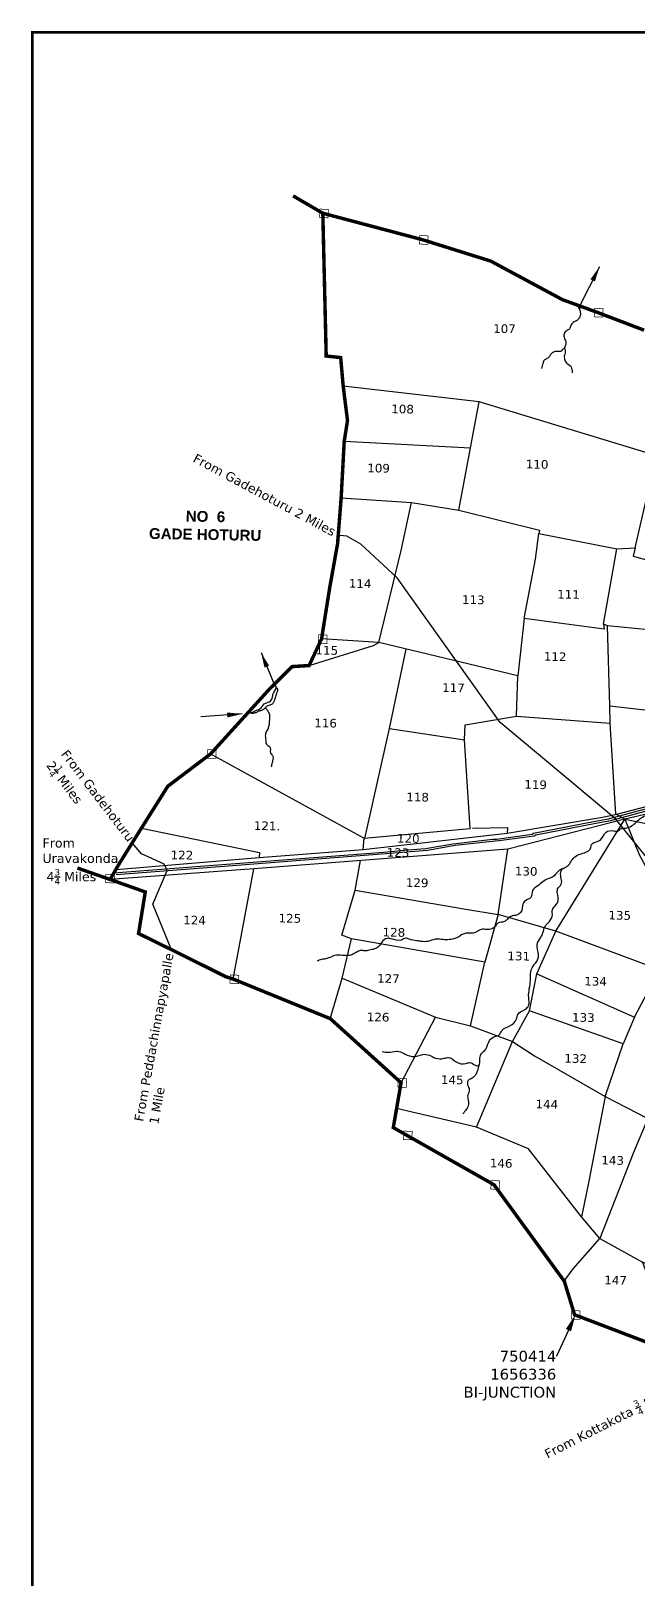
# Model space of a CAD drawing. Header units: inches. Extents: x 749153 to 755578, y 1653601 to 1659848.
# Drawn here: x 749153 to 750557, y 1655726 to 1659310 of the extents above; entities that cross this region are included whole.
import ezdxf
from ezdxf import colors
from ezdxf.entities.mleader import LeaderData, LeaderLine
from ezdxf.enums import TextEntityAlignment as Align
from ezdxf.math import Vec2, Vec3

# ---------------------------------------------------------------- set-up
doc = ezdxf.new("R2010")
doc.units = ezdxf.units.IN
doc.header["$MEASUREMENT"] = 0
doc.linetypes.add('ACAD_ISO02W100', pattern=[15, 12, -3])
for name, color, linetype in [('PLOT', 7, 'Continuous'), ('PLOT NO', 7, 'Continuous'), ('ROADS', 6, 'Continuous'), ('stream', 4, 'Continuous'), ('STRUCTURE', 5, 'Continuous'), ('TANKS-STREAM', 4, 'Continuous'), ('VILLAGE BOUNDRY', 5, 'Continuous'), ('VILLAGE STONES', 240, 'Continuous')]:
    doc.layers.add(name, color=color, linetype=linetype)
doc.styles.get("Standard").update_dxf_attribs({"font": 'verdana_0.ttf'})
doc.dimstyles.get("Standard").update_dxf_attribs({"dimtxt": 0.18, "dimasz": 35, "dimexe": 0.18, "dimexo": 0.0625, "dimgap": 0.09, "dimtad": 0, "dimtih": 1, "dimtoh": 1, "dimdec": 4, "dimzin": 0, "dimdsep": 46, "dimtxsty": 'Standard', "dimcen": 0.09, "dimadec": 0, "dimazin": 0, "dimtfac": 1, "dimtdec": 4, "dimtofl": 0, "dimtmove": 0, "dimatfit": 3, "dimfxl": 0, "dimtolj": 1, "dimtzin": 0, "dimarcsym": 0})

msp = doc.modelspace()

# ---------------------------------------------------------------- linework, layer by layer
msp.add_lwpolyline([(750700.4, 1658559.4), (750593, 1658328.9), (750189.7, 1658451.8), (749875.1, 1658488.2), (749875.8, 1658493.9), (749875.1, 1658488.2)])
at = {"layer": 'PLOT'}
for points in [[(749877.5, 1658360.6), (750169.5, 1658345.1), (750189.7, 1658451.8)], [(749870.4, 1658229.5), (750033.1, 1658218.7), (750142.9, 1658200.9), (750169.5, 1658345.1)], [(750293.5, 1657950.1), (750279, 1657817.3), (749957.6, 1657894.7), (750009.4, 1658107.8), (750033.1, 1658218.7)], [(750142.9, 1658200.9), (750329.5, 1658154.7), (750328, 1658147.3), (750508.3, 1658111.8), (750550.7, 1658114.1), (750575.7, 1658224)], [(750476.9, 1657936.7), (750479.1, 1657925.2), (750293.5, 1657950.1), (750320.1, 1658087.4), (750328, 1658147.3)], [(750707.9, 1657911.4), (750486.2, 1657933.3), (750476.9, 1657936.7), (750508.3, 1658111.8)], [(750550.7, 1658114.1), (750545.9, 1658094.8), (750719, 1658046.5), (750720.3, 1658048.4), (750729.2, 1658096.5)], [(752144.6, 1657998.5), (752109.2, 1657974.5), (751861.5, 1657830.4), (751582, 1657738.5), (751092.3, 1657616.7), (750526.5, 1657485.8), (750256.1, 1657416.2), (749668.4, 1657370.6), (749335.9, 1657346)], [(749349.3, 1657369.1), (749681.1, 1657397.1), (749921.3, 1657415.2), (750254.4, 1657452.8), (750474.8, 1657490.5), (750508.1, 1657497.2), (750740.7, 1657558.4), (750922.5, 1657607), (751104.3, 1657654.5), (751312.5, 1657700.1), (751353.2, 1657710), (751463.2, 1657731.6), (751862.8, 1657857.9), (752122.8, 1658013.3)], [(750276, 1657724.4), (750493, 1657708.2), (750492, 1657747.8), (750486.2, 1657933.3)], [(750492, 1657747.8), (750674.1, 1657727.5), (750694.6, 1657848.6), (750707.9, 1657911.5)], [(749568.5, 1657636.8), (749922.3, 1657442.4), (749925.2, 1657440.8), (749982.6, 1657695.3), (750020.7, 1657879.5)], [(749796.3, 1657841.3), (749945.1, 1657887.4), (749957.6, 1657894.7)], [(749957.6, 1657894.7), (749825.1, 1657902.9)], [(749982.6, 1657695.3), (750155.5, 1657669.1), (750157.2, 1657704.1), (750276, 1657724.4), (750279, 1657817.3)], [(750526.5, 1657485.8), (750505.9, 1657496.8), (750493, 1657708.2)], [(749921.3, 1657415.2), (749923.7, 1657441.6), (750169, 1657464.3), (750155.5, 1657669.1)], [(750366.8, 1657226.4), (750524.3, 1657481.9), (750526.5, 1657485.8)], [(750526.5, 1657485.8), (750559.9, 1657404), (750632.4, 1657268.6), (750596.5, 1657140.4), (750366.8, 1657226.4)], [(750526.5, 1657485.8), (750689.2, 1657452.5), (750632.4, 1657268.6)], [(749408.4, 1657464.8), (749681.9, 1657408.2), (749681.1, 1657397.1)], [(750174.4, 1657464.8), (750255.4, 1657466.6), (750254.4, 1657452.8)], [(749903.2, 1657321.4), (750158.9, 1657277.5), (750233.3, 1657264.9), (750256.1, 1657416.2)], [(749845.3, 1657023.7), (749873.1, 1657117.8), (749894.7, 1657208.9), (749872.3, 1657217.1), (749903.2, 1657321.4), (749915.1, 1657389.8)], [(749620.9, 1657115.3), (749668.4, 1657370.6)], [(750233.3, 1657264.9), (750202.5, 1657154.3), (749894.7, 1657208.9)], [(750169.3, 1657006.9), (750266.5, 1656971.1), (750306.2, 1657042.2), (750322.9, 1657127.3), (750366.8, 1657226.4), (750233.3, 1657264.9)], [(750088.8, 1657027.1), (750169.3, 1657006.9), (750202.5, 1657154.3)], [(750322.9, 1657127.3), (750548.7, 1657026.9), (750586.9, 1657099.1), (750585.2, 1657102.2), (750596.5, 1657140.4)], [(749873.1, 1657117.8), (750088.8, 1657027.1)], [(750009, 1656875.4), (750088.8, 1657027.1)], [(750548.7, 1657026.9), (750522.4, 1656965.6), (750306.2, 1657042.2)], [(750481, 1656843.3), (750443.5, 1656647.2), (750426.1, 1656564.8), (750303.8, 1656722), (750183.4, 1656772.3), (750266.5, 1656971.1)], [(750266.5, 1656971.1), (750317.3, 1656937.8), (750481, 1656843.3), (750522.4, 1656965.6)], [(750481, 1656843.3), (750579.5, 1656792.9), (750546.8, 1656714.1), (750468.8, 1656514.7), (750426.1, 1656564.8)], [(750183.4, 1656772.3), (749998.7, 1656815.8)], [(750386.6, 1656415.8), (750406.9, 1656444.3), (750468.8, 1656514.7)], [(750468.9, 1656514.6), (750567.2, 1656460.1), (750644.5, 1656249), (750809.8, 1656263.3), (750836.2, 1656365.6), (750757.3, 1656382.2), (750567.2, 1656460.1)]]:
    msp.add_lwpolyline(points, dxfattribs=at)
at = {"layer": 'ROADS'}
for points in [[(750592.6, 1657377.8), (750506, 1657485.7), (750397.1, 1657576.4), (750238.5, 1657709.2), (750000, 1658044.2), (749915.8, 1658121.9), (749883.8, 1658140.7), (749860.3, 1658143)], [(749344.6, 1657361), (749545.2, 1657376.5), (749968.1, 1657409.4), (750025.5, 1657414.4), (750065.2, 1657417.5), (750129, 1657428.7), (750221.3, 1657439.2), (750230.7, 1657439.5), (750312, 1657450.8), (750315.3, 1657452.8), (750453.9, 1657480.1), (750489.1, 1657486.1), (750639.6, 1657527.1)], [(749349.9, 1657357.5), (749550.4, 1657372.9), (749973.3, 1657405.8), (750030.7, 1657410.9), (750070.5, 1657413.9), (750134.3, 1657425.2), (750226.6, 1657435.6), (750236, 1657435.9), (750317.2, 1657447.3), (750320.6, 1657449.2), (750459.2, 1657476.6), (750494.3, 1657482.5), (750644.9, 1657523.6)], [(749477.8, 1657183.4), (749434.7, 1657288.9), (749467.6, 1657366.5), (749460.8, 1657381.7), (749424.1, 1657398.2), (749408.2, 1657405.2), (749387.1, 1657430.8)]]:
    msp.add_lwpolyline(points, dxfattribs=at)
at = {"layer": 'STRUCTURE', "color": 5, "const_width": 6}
msp.add_lwpolyline([(749155.9, 1659307.4), (755381.1, 1659307.4), (755381.1, 1653604.3), (749155.9, 1653604.3)], close=True, dxfattribs=at)
at = {"layer": 'TANKS-STREAM'}
for points in [[(750422.9, 1658673.5), (750421.9, 1658668.4), (750423.5, 1658659.5), (750423.4, 1658651.7), (750417, 1658641.2), (750407.3, 1658635.5), (750401.4, 1658628.2), (750398.8, 1658620.9), (750395.6, 1658618.3), (750387.2, 1658611.5), (750386.1, 1658601.4), (750390.1, 1658591), (750389.9, 1658585.3), (750387.4, 1658577), (750388.7, 1658564.4), (750386.5, 1658558.5), (750386.8, 1658553.2), (750389.8, 1658544), (750402.1, 1658533.1), (750404.6, 1658518.7)], [(750387.5, 1658575), (750383.5, 1658573.4), (750380.1, 1658570.2), (750377.9, 1658568.4), (750373.8, 1658568.3), (750362.8, 1658567.2), (750355.2, 1658562.1), (750352, 1658556.6), (750348.2, 1658552.7), (750340.9, 1658548.9), (750337.3, 1658540.6), (750333.5, 1658528.9)], [(749965.6, 1656947.4), (749978.9, 1656945.9), (749998.3, 1656948.1), (750003.7, 1656947.9), (750018.1, 1656941.9), (750039, 1656936), (750062.4, 1656941.2), (750077.9, 1656937.3), (750088.9, 1656932.3), (750108.7, 1656931.9), (750118.4, 1656934), (750136.1, 1656923.9), (750158.5, 1656919.6), (750168.3, 1656921.9), (750180.3, 1656916.1), (750188.7, 1656915), (750191.3, 1656932.5), (750195, 1656942.7), (750204.7, 1656952.9), (750213.3, 1656972.8), (750227.9, 1656983.1), (750235, 1656985.8), (750242.9, 1656997.1), (750259.1, 1657006.3), (750275.4, 1657021.8), (750279.6, 1657034.4), (750296.5, 1657045.4), (750304.1, 1657053.9), (750304.3, 1657073), (750308.4, 1657113.1), (750311.9, 1657141.5), (750322.8, 1657156.1), (750326.9, 1657172), (750323.9, 1657195.4), (750331.4, 1657210.9), (750336.1, 1657219), (750340.4, 1657234), (750349, 1657245.6), (750358.6, 1657260.4), (750359.8, 1657278.1), (750370.9, 1657292.2), (750370.4, 1657315.8), (750372.4, 1657326.5), (750375.7, 1657329.8), (750380.5, 1657341.2), (750378.2, 1657354.6), (750382.8, 1657370.8), (750391.6, 1657375.4), (750407.4, 1657394.8), (750418.7, 1657402.9), (750433, 1657408), (750448.3, 1657420.2), (750449.6, 1657426.6), (750462.4, 1657433.9), (750470, 1657437.5), (750483.4, 1657455.7), (750499.4, 1657458.9), (750509.6, 1657458), (750519.3, 1657464.2), (750528.2, 1657464.9), (750538.8, 1657468.2), (750561.6, 1657486.3), (750587.6, 1657496), (750604.4, 1657491.4), (750627.6, 1657496.8), (750646.2, 1657487.4), (750669.8, 1657489.5), (750682.8, 1657487.1), (750689.4, 1657493.1), (750686.2, 1657508.9), (750683.9, 1657517.7), (750686.3, 1657527.6), (750689.5, 1657536.7), (750689.4, 1657544.9), (750689.3, 1657554.6), (750694, 1657561.9), (750705.9, 1657566.3), (750714.2, 1657568.6), (750719.6, 1657572.6), (750724.8, 1657575.7), (750732.9, 1657577.6), (750747.5, 1657578), (750760.5, 1657584.4), (750764.8, 1657584.6), (750770, 1657584.2), (750781.9, 1657586.6), (750788, 1657592.6), (750793.9, 1657605.4), (750798.3, 1657608.6), (750799.7, 1657612), (750801.4, 1657616.9), (750801.7, 1657623), (750802.6, 1657632.9), (750807.1, 1657638.9), (750819.2, 1657640.9), (750823.2, 1657642.7), (750826.3, 1657645.3), (750829, 1657646.9), (750835.7, 1657646.6), (750841.7, 1657647.3), (750847.1, 1657649.2), (750850.4, 1657650.8), (750857.2, 1657655), (750863.6, 1657663), (750873.9, 1657666.2), (750879, 1657675.9), (750882, 1657682.7), (750886.1, 1657686.8), (750891, 1657689.7), (750896.6, 1657705.6), (750894.6, 1657724.2), (750895.3, 1657734.2), (750899.5, 1657745.5), (750901.5, 1657752.9), (750898.9, 1657762.5), (750900.6, 1657768.8), (750899.5, 1657778), (750888.9, 1657794.5), (750887, 1657805.5), (750888.5, 1657813.6), (750877.4, 1657838.7), (750880.4, 1657852.6), (750880.6, 1657861.1), (750876.2, 1657873.2), (750876.8, 1657881.2), (750882.8, 1657886.8), (750885.6, 1657896.3), (750891.1, 1657902.6), (750910.3, 1657907), (750919.4, 1657903.1), (750926.6, 1657901.6), (750936.9, 1657901.1), (750944.8, 1657902.4), (750950.8, 1657902.1), (750954.8, 1657909.2), (750955.7, 1657918), (750961.5, 1657925.3), (750961.5, 1657933), (750957.7, 1657938.1), (750956, 1657947.1), (750950.7, 1657953), (750947.6, 1657960.3), (750944.7, 1657964.3), (750942.7, 1657969.7), (750941.4, 1657978.1), (750944.1, 1657986.1), (750957, 1657997.6), (750961.4, 1658004.4), (750961.7, 1658009.5), (750962.3, 1658015.9), (750972.2, 1658025.8), (750974.2, 1658032), (750975.4, 1658034.8), (750981.6, 1658037.4), (750983.2, 1658041.3), (750984.4, 1658048.1), (750985, 1658063.7), (750986.7, 1658069), (750990, 1658072.8), (750996.2, 1658076.6), (751000.4, 1658082.8), (751003.3, 1658086.5), (751002.7, 1658094.8), (751005.6, 1658101.8), (751009.1, 1658106.7), (751011.4, 1658115.5), (751011.3, 1658123.9), (751013, 1658128.1), (751015.4, 1658130.8), (751018.7, 1658134.6), (751026.7, 1658156.5), (751029.3, 1658164), (751031.2, 1658168.3), (751036.2, 1658170.5), (751047.7, 1658174.1), (751052.8, 1658175.7), (751055.8, 1658180), (751057.1, 1658187.2), (751063.8, 1658187.8), (751077, 1658183.2), (751085.7, 1658183.4), (751098.6, 1658179.5), (751104.1, 1658179.7), (751112.8, 1658182.2), (751115.1, 1658181.7), (751120.3, 1658179.5), (751124.6, 1658178.7), (751127.1, 1658179.6), (751129.8, 1658180.9), (751134.7, 1658183), (751143.1, 1658182.4), (751146.9, 1658184.4), (751150.4, 1658185.7), (751154.8, 1658187.5), (751161.3, 1658188.7), (751166, 1658192.4), (751171.9, 1658204.9), (751175.8, 1658209.4), (751180.3, 1658211.2), (751183.4, 1658211.5), (751188.6, 1658215.1), (751194.3, 1658227.3), (751196, 1658232), (751198.1, 1658235.1), (751200.6, 1658237.7), (751204, 1658241.8), (751215.4, 1658246.1), (751218.7, 1658251.3), (751223.7, 1658253.6), (751229.7, 1658256.6), (751233.9, 1658259.1), (751240.2, 1658271.9), (751242, 1658281.8), (751244.4, 1658288.8), (751253.3, 1658298.8), (751255.9, 1658305.4), (751256.1, 1658318.4), (751259.8, 1658324.4), (751261.6, 1658329.6), (751261, 1658338.7), (751264.6, 1658346.7)], [(749657.5, 1657731.9), (749663.8, 1657732.9), (749668.3, 1657734.7), (749671.4, 1657736.7), (749677.5, 1657739.1), (749682.1, 1657740.9), (749692.6, 1657752.5), (749704.4, 1657757.5), (749711.1, 1657766.1), (749713.3, 1657776.2), (749718.5, 1657785.1), (749719.7, 1657792.4), (749715, 1657797.1)], [(749720, 1657790.5), (749722.9, 1657786.9), (749722.3, 1657780.3), (749720.7, 1657777), (749719.4, 1657771.8), (749715.9, 1657761.2), (749713.4, 1657755.3), (749707.1, 1657750), (749699.1, 1657747.4), (749694.6, 1657743.1), (749689.1, 1657738.7), (749682.7, 1657736.2), (749679.1, 1657735.3), (749675.6, 1657733.3), (749673.1, 1657731.9), (749671.5, 1657731.5), (749668.1, 1657730.8), (749663.9, 1657730.6), (749657.5, 1657731.9)], [(749695.2, 1657743.8), (749699.4, 1657737.9), (749704.3, 1657727.6), (749704.5, 1657716.6), (749700.6, 1657693.9), (749695.6, 1657684.5), (749695.5, 1657672), (749700.6, 1657656.1), (749704.9, 1657653.5), (749707.3, 1657638.6), (749712.4, 1657631.4), (749710.5, 1657616.6), (749708.6, 1657606.1)], [(750382.5, 1657370.5), (750373.6, 1657365.8), (750359.2, 1657351.1), (750350.9, 1657348.1), (750324, 1657330.6), (750313.4, 1657320.4), (750309, 1657304), (750296.5, 1657296.9), (750289.7, 1657285.1), (750289.1, 1657277), (750283.1, 1657267.4), (750273.8, 1657262.5), (750266, 1657261.8), (750254.2, 1657253.6), (750248.2, 1657248.5), (750233.1, 1657245.1), (750227.4, 1657237.9), (750212.5, 1657230.2), (750200.5, 1657230.7), (750194.6, 1657230.2), (750185.9, 1657226.1), (750178.2, 1657222.3), (750163.6, 1657221.9), (750146.8, 1657216.2), (750138.3, 1657210.8), (750127.6, 1657208), (750113.3, 1657206.1), (750098, 1657207.6), (750088.5, 1657207.5), (750070.8, 1657202.5), (750055.5, 1657202.5), (750045.4, 1657204), (750027.8, 1657207.7), (750019.8, 1657210.2), (750009.7, 1657205.6), (749985.8, 1657208.7), (749976.6, 1657209.5), (749964.2, 1657200.5), (749956.4, 1657190.4), (749947.2, 1657185.1), (749934.9, 1657182.2), (749925.2, 1657180.6), (749916.5, 1657181.7), (749908.9, 1657179), (749899.9, 1657174.2), (749889.8, 1657170.2), (749882.8, 1657170), (749873.5, 1657170), (749855.1, 1657170.2), (749846.3, 1657166), (749837.4, 1657163), (749831.6, 1657161.8), (749824.1, 1657160.8), (749815.2, 1657156.7)], [(750188.7, 1656915), (750185.9, 1656903.7), (750171, 1656884.6), (750166.4, 1656882.6), (750162.9, 1656870.4), (750166.7, 1656859.1), (750163.3, 1656846.9), (750164.2, 1656835.1), (750165.1, 1656825.9), (750159.7, 1656813.8), (750151.8, 1656803.5)]]:
    msp.add_spline(points, degree=3, dxfattribs=at)
at = {"layer": 'VILLAGE BOUNDRY', "linetype": 'ACAD_ISO02W100', "ltscale": 2, "const_width": 8}
for points in [[(749828, 1658888.4), (749759.2, 1658928.6)], [(750571.1, 1658617.7), (750463.8, 1658658.6), (750382.1, 1658688.4), (750216.5, 1658777.6), (750059, 1658827), (749828, 1658888.4), (749835.8, 1658557.8), (749869.3, 1658554.2), (749875.1, 1658488.2), (749885.1, 1658408.4), (749877.5, 1658360.6), (749870.4, 1658229.5), (749862.1, 1658123.1), (749844, 1658021.9), (749825.1, 1657902.9), (749796.3, 1657841.3), (749756.9, 1657838.8), (749703.6, 1657785.8), (749568.5, 1657636.8), (749469.4, 1657561.8), (749408.4, 1657464.8), (749357.5, 1657383.3), (749335.9, 1657346), (749417.3, 1657317.1), (749401.8, 1657220.9), (749506.3, 1657169.4), (749603.2, 1657121), (749620.9, 1657115.3), (749845.3, 1657023.7), (750009, 1656875.4), (749991, 1656771.5), (750224, 1656639.2), (750386.6, 1656415.8), (750410.4, 1656338.2), (750644.5, 1656249)], [(749335.9, 1657346), (749260.2, 1657372.5)]]:
    msp.add_lwpolyline(points, dxfattribs=at)
at = {"layer": 'VILLAGE STONES', "const_width": 1.57}
for points in [[(749821.1, 1658898), (749840.7, 1658897.4), (749840.1, 1658877.7), (749820.4, 1658878.4)], [(750052.1, 1658836.7), (750071.7, 1658836), (750071.1, 1658816.4), (750051.5, 1658817)], [(750456.9, 1658668.3), (750476.5, 1658667.6), (750475.9, 1658648), (750456.2, 1658648.6)], [(749818.3, 1657912.5), (749837.9, 1657911.9), (749837.3, 1657892.2), (749817.6, 1657892.9)], [(749561.6, 1657646.4), (749581.3, 1657645.8), (749580.6, 1657626.1), (749561, 1657626.8)], [(749326, 1657358.2), (749345.6, 1657357.6), (749345, 1657337.9), (749325.3, 1657338.6)], [(749614.1, 1657125), (749633.7, 1657124.3), (749633.1, 1657104.7), (749613.4, 1657105.3)], [(750002.2, 1656885.1), (750021.8, 1656884.4), (750021.2, 1656864.8), (750001.5, 1656865.4)], [(750015.2, 1656763.5), (750034.8, 1656762.8), (750034.2, 1656743.2), (750014.5, 1656743.8)], [(750217.1, 1656648.8), (750236.8, 1656648.2), (750236.1, 1656628.5), (750216.5, 1656629.2)], [(750403.5, 1656347.9), (750423.1, 1656347.2), (750422.5, 1656327.6), (750402.8, 1656328.2)]]:
    msp.add_lwpolyline(points, close=True, dxfattribs=at)

# ---------------------------------------------------------------- texts
at = {"layer": 'PLOT NO'}
for s, p in [('107', (750248.2, 1658621.2)), ('108', (750012.5, 1658435.2)), ('109', (749957, 1658298.4)), ('110', (750323.7, 1658307.3)), ('114', (749914.3, 1658031)), ('113', (750176.1, 1657993.7)), ('111', (750396.3, 1658006.1)), ('115', (749837.3, 1657876.6)), ('112', (750365.4, 1657862)), ('117', (750130.2, 1657789.9)), ('116', (749834.4, 1657708.1)), ('119', (750320.4, 1657565.7)), ('118', (750047.3, 1657536.7)), ('121.', (749698.9, 1657470.1)), ('120', (750025.7, 1657441)), ('122', (749502.1, 1657402.5)), ('123', (750002, 1657408.3)), ('130', (750298.4, 1657365)), ('129', (750046.2, 1657338.6)), ('125', (749751.8, 1657256.1)), ('135', (750514.9, 1657263)), ('124', (749531.3, 1657251.8)), ('128', (749992.4, 1657223.7)), ('131', (750281.2, 1657168.7)), ('127', (749979.8, 1657116.7)), ('134', (750458.9, 1657110.2)), ('126', (749955.9, 1657027.5)), ('133', (750430.7, 1657026.5)), ('132', (750413, 1656931.5)), ('145', (750127.4, 1656882.1)), ('144', (750346.1, 1656825.6)), ('146', (750240.6, 1656689)), ('143', (750498.5, 1656695.8)), ('147', (750505.3, 1656418.3))]:
    msp.add_text(s, height=20, rotation=358.9293, dxfattribs=at).set_placement(p, align=Align.MIDDLE_CENTER)
at = {"layer": 'ROADS', "char_height": 21.22, "attachment_point": 1}
for s, insert, width, rotation in [('\\A1;From Gadehoturu 2 Miles', (749535.5, 1658333), 442.782, 331.7855), ('\\A1;From Gadehoturu \\P2{\\H0.7x;\\S1/4;} Miles', (749237.9, 1657648.7), 442.782, 307.3507), ('\\A1;From Peddachinnapyapalle 1 Mile', (749391.4, 1656788), 395.101, 79.7214), ('\\A1;From Kottakota {\\H0.7x;\\S3/4;} Miles', (750334.8, 1656030.2), 439.12, 26.9867)]:
    msp.add_mtext(s, dxfattribs=dict(at, insert=insert, width=width, rotation=rotation))
at = {"layer": 'ROADS', "insert": (749179.5, 1657441), "char_height": 21.22, "width": 439.12, "attachment_point": 1}
msp.add_mtext('\\A1;From \\PUravakonda\\P 4{\\H0.7x;\\S3/4;} Miles', dxfattribs=at)
at = {"layer": 'VILLAGE STONES', "insert": (749556.9, 1658198.9), "char_height": 25.002, "attachment_point": 2, "rotation": 358.9293}
msp.add_mtext('{\\fArial|b1|i0|c0|p34;NO  6\\PGADE HOTURU}', dxfattribs=at)

# ---------------------------------------------------------------- leaders
at = {"layer": 'stream', "color": 5}
for points in [[(750468.1, 1658764.4), (750418.9, 1658667.3)], [(749685.1, 1657871.1), (749714.7, 1657799.5)], [(749641.8, 1657729.4), (749545.8, 1657722.2)]]:
    msp.add_leader(points, dimstyle='Standard', override={"dimgap": 0.09, "dimtad": 0}, dxfattribs=at)
at = {"layer": 'VILLAGE STONES', "color": 6}
ml = msp.add_multileader_mtext('Standard', dxfattribs=at)
ml.set_content('750414\\P1656336\\PBI-JUNCTION', color=6)
ml.set_leader_properties()
ml.build(insert=Vec2(0, 0))
ml.multileader.update_dxf_attribs({"dogleg_length": 0.36, "arrow_head_size": 40})
ctx = ml.context
ctx.base_point, ctx.char_height, ctx.arrow_head_size, ctx.landing_gap_size, ctx.plane_origin = Vec3(750141.9, 1656242), 25, 40, 0.09, Vec3(748402.7, 1656143)
ctx.text_align_type = 2
notes = []
notes.append((ctx, [(0, (1, 1, 0), (750368.4, 1656242), (-1, 0), 0.36, [(0, [(750412.8, 1656338.9)], 0, [])])]))
ctx.mtext.insert, ctx.mtext.alignment, ctx.mtext.flow_direction = Vec3(750368, 1656254.8), 3, 5
for ctx, leaders in notes:
    for number, flags, end, landing, length, lines in leaders:
        leader = LeaderData()
        leader.index, (leader.has_last_leader_line, leader.has_dogleg_vector, leader.attachment_direction) = number, flags
        leader.last_leader_point, leader.dogleg_vector, leader.dogleg_length = Vec3(end), Vec3(landing), length
        for number, points, colour, breaks in lines:
            line = LeaderLine()
            line.index, line.vertices, line.color, line.breaks = number, Vec3.list(points), colors.encode_raw_color(colour), breaks
            leader.lines.append(line)
        ctx.leaders.append(leader)

doc.saveas('drawing.dxf')
